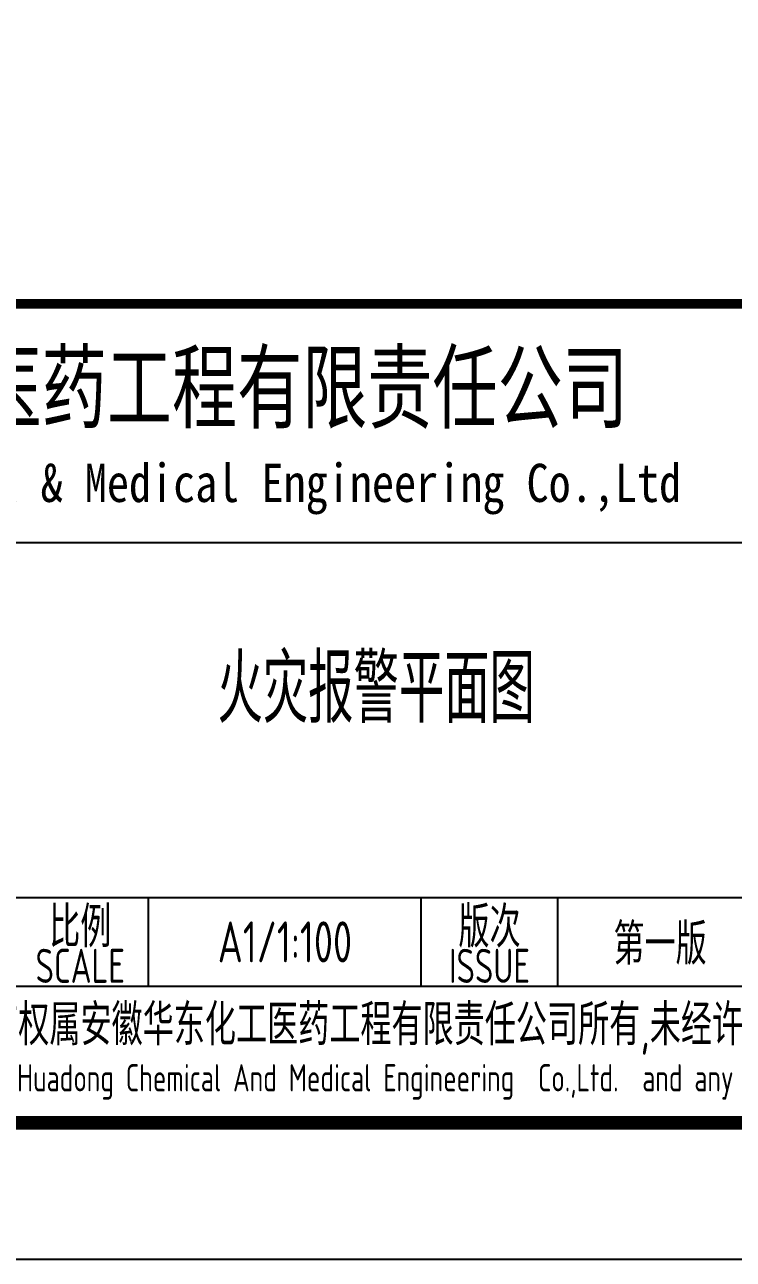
# Model space of a CAD drawing. Extents: x 5211311 to 5622788, y -441754 to -251897.
# Drawn here: x 5584218 to 5589413, y -424514 to -415469 of the extents above; entities that cross this region are included whole.
import ezdxf
from ezdxf.enums import TextEntityAlignment as Align

# ---------------------------------------------------------------- set-up
doc = ezdxf.new("R2010")
doc.units = 0
doc.header["$LTSCALE"] = 1000
doc.header["$MEASUREMENT"] = 0
doc.layers.get('0').update_dxf_attribs({"linetype": 'CONTINUOUS'})
doc.layers.add('PUB_TITLE', color=4, linetype='CONTINUOUS')
doc.styles.add('AHD', font='sceie.shx', dxfattribs={"width": 0.7, "bigfont": 'sceic.shx'})
doc.styles.add('ECEC_TQ_S', font='')
doc.styles.get('ECEC_TQ_S').set_extended_font_data('SimSun')

msp = doc.modelspace()

# ---------------------------------------------------------------- linework, layer by layer
for p, q in [((5578625.5, -419264), (5596625.5, -419264)), ((5578625.5, -421864), (5596625.5, -421864)), ((5585125.5, -422514), (5585125.5, -421864)), ((5587125.5, -422514), (5587125.5, -421864)), ((5588125.5, -422514), (5588125.5, -421864)), ((5578625.5, -422514), (5596625.5, -422514)), ((5578625.5, -423514), (5596625.5, -423514))]:
    msp.add_line(p, q)
msp.add_lwpolyline([(5596625.5, -417514, 70, 70, 0), (5578625.5, -417514, 70, 70, 0), (5578625.5, -423514, 0, 0, 0)], format="xyseb")
at = {"layer": 'PUB_TITLE', "color": 4}
msp.add_lwpolyline([(5513525.5, -424514), (5597625.5, -424514), (5597625.5, -365114), (5513525.5, -365114)], close=True, dxfattribs=at)
at = {"layer": 'PUB_TITLE', "color": 4, "const_width": 100}
msp.add_lwpolyline([(5516025.5, -423514), (5596625.5, -423514), (5596625.5, -366114), (5516025.5, -366114)], close=True, dxfattribs=at)

# ---------------------------------------------------------------- texts
for s, height, style, width, p in [('安徽华东化工医药工程有限责任公司', 500, 'ECEC_TQ_S', 0.7, (5584820.4, -418114)), ('安徽华东化工医药工程有限责任公司', 500, 'ECEC_TQ_S', 0.7, (5584820.4, -418114)), ('Anhui Huadong Chemical & Medical Engineering Co.,Ltd', 280, 'ECEC_TQ_S', 0.85, (5584820.4, -418864)), ('Anhui Huadong Chemical & Medical Engineering Co.,Ltd', 280, 'ECEC_TQ_S', 0.85, (5584820.4, -418864)), ('火灾报警平面图', 500, 'AHD', 0.7, (5586794.4, -420306.4)), ('比例', 300, 'AHD', 0.8, (5584625.5, -422064)), ('比例', 300, 'AHD', 0.8, (5584625.5, -422064)), ('版次', 300, 'AHD', 0.8, (5587625.5, -422064)), ('版次', 300, 'AHD', 0.8, (5587625.5, -422064)), ('SCALE', 250, 'AHD', 0.8, (5584625.5, -422364)), ('SCALE', 250, 'AHD', 0.8, (5584625.5, -422364)), ('ISSUE', 250, 'AHD', 0.8, (5587625.5, -422364)), ('ISSUE', 250, 'AHD', 0.8, (5587625.5, -422364)), ('本文件专有权属安徽华东化工医药工程有限责任公司所有,未经许可不得复制或转让给第三方', 300, 'AHD', 0.8, (5587625.5, -422814)), ('本文件专有权属安徽华东化工医药工程有限责任公司所有,未经许可不得复制或转让给第三方', 300, 'AHD', 0.8, (5587625.5, -422814)), ('The proprietary right of this document belongs to Anhui Huadong Chemical And Medical Engineering  Co.,Ltd.  and any replication or transfer to the 3rd. side is forbidden without its permission. ', 200, 'AHD', 0.8, (5587625.5, -423214)), ('The proprietary right of this document belongs to Anhui Huadong Chemical And Medical Engineering  Co.,Ltd.  and any replication or transfer to the 3rd. side is forbidden without its permission. ', 200, 'AHD', 0.8, (5587625.5, -423214))]:
    msp.add_text(s, height=height, dxfattribs=dict(style=style, width=width)).set_placement(p, align=Align.MIDDLE)
at = {"style": 'AHD', "width": 0.8}
for tag, text, p in [('第一版', '0', (5588875.5, -422189)), ('A1/1:100', '1:100', (5586125.5, -422189))]:
    msp.add_attdef(tag, text=text, height=300, dxfattribs=at).set_placement(p, align=Align.MIDDLE)

doc.saveas('drawing.dxf')
